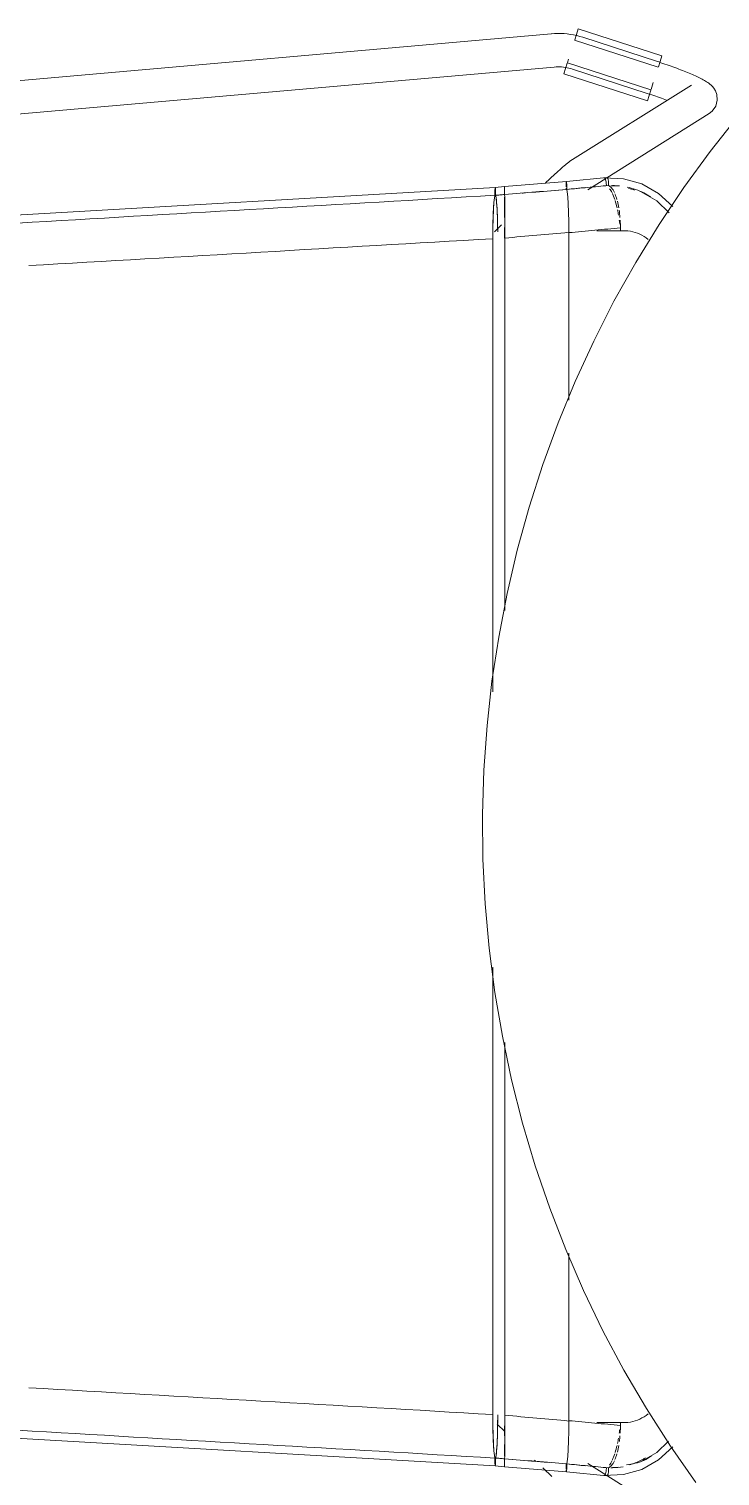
# Model space of a CAD drawing. Header units: millimetres. Extents: x 79795 to 317870, y -36033 to 97293.
# Drawn here: x 227090 to 227338, y 23575 to 24094 of the extents above; entities that cross this region are included whole.
import ezdxf

# ---------------------------------------------------------------- set-up
doc = ezdxf.new("R2010")
doc.units = ezdxf.units.MM
doc.header["$MEASUREMENT"] = 0
doc.layers.add('I-FURN', color=8, linetype='CONTINUOUS', lineweight=9)

msp = doc.modelspace()

# ---------------------------------------------------------------- linework, layer by layer
at = {"layer": 'I-FURN'}
for p, q in [((227277.84, 24092.46), (226834.52, 24053.52)), ((227277.89, 24092.47), (227277.84, 24092.47)), ((227279.03, 24092.54), (227277.89, 24092.47)), ((227280.17, 24092.57), (227279.03, 24092.54)), ((227281.31, 24092.56), (227280.17, 24092.57)), ((227282.45, 24092.5), (227281.31, 24092.56)), ((227283.59, 24092.39), (227282.45, 24092.5)), ((227284.72, 24092.24), (227283.59, 24092.39)), ((227285.85, 24092.04), (227284.72, 24092.24)), ((227286.96, 24091.8), (227285.85, 24092.04)), ((227286.26, 24090.25), (227286.89, 24092.23)), ((227286.89, 24092.23), (227287.52, 24094.18)), ((227288.07, 24091.51), (227286.96, 24091.8)), ((227287.52, 24094.18), (227317.53, 24084.49)), ((227289.16, 24091.18), (227288.07, 24091.51)), ((227315.97, 24082.47), (227289.16, 24091.18)), ((227286.22, 24090.13), (227316.22, 24080.45)), ((226854.39, 24043.22), (227278.89, 24080.51)), ((227278.89, 24080.51), (227279.55, 24080.56)), ((227279.55, 24080.56), (227280.21, 24080.57)), ((227280.21, 24080.57), (227280.87, 24080.57)), ((227280.87, 24080.57), (227281.54, 24080.53)), ((227281.54, 24080.53), (227282.2, 24080.47)), ((227282.2, 24080.47), (227282.85, 24080.38)), ((227282.85, 24080.38), (227283.5, 24080.27)), ((227282.94, 24079.98), (227283.57, 24081.95)), ((227283.5, 24080.27), (227284.15, 24080.13)), ((227313.62, 24072.38), (227283.61, 24082.07)), ((227283.64, 24082.16), (227284.02, 24083.33)), ((227284.15, 24080.13), (227284.79, 24079.96)), ((227316.43, 24082.32), (227315.97, 24082.47)), ((227316.9, 24082.54), (227316.26, 24080.56)), ((227317.17, 24082.07), (227316.43, 24082.32)), ((227317.53, 24084.49), (227316.9, 24082.54)), ((227317.91, 24081.83), (227317.17, 24082.07)), ((227318.64, 24081.58), (227317.91, 24081.83)), ((227319.37, 24081.33), (227318.64, 24081.58)), ((227320.09, 24081.07), (227319.37, 24081.33)), ((227320.81, 24080.82), (227320.09, 24081.07)), ((227321.51, 24080.57), (227320.81, 24080.82)), ((227322.21, 24080.31), (227321.51, 24080.57)), ((227322.9, 24080.06), (227322.21, 24080.31)), ((227282.31, 24078.02), (227282.94, 24079.98)), ((227282.31, 24078.02), (227312.31, 24068.33)), ((227284.79, 24079.96), (227285.43, 24079.77)), ((227285.43, 24079.77), (227285.45, 24079.76)), ((227285.45, 24079.76), (227312.27, 24071.05)), ((227313.65, 24072.47), (227314.45, 24074.95)), ((227323.58, 24079.8), (227322.9, 24080.06)), ((227324.24, 24079.55), (227323.58, 24079.8)), ((227324.9, 24079.29), (227324.24, 24079.55)), ((227325.54, 24079.04), (227324.9, 24079.29)), ((227326.16, 24078.79), (227325.54, 24079.04)), ((227326.77, 24078.54), (227326.16, 24078.79)), ((227327.37, 24078.3), (227326.77, 24078.54)), ((227327.95, 24078.05), (227327.37, 24078.3)), ((227328.51, 24077.81), (227327.95, 24078.05)), ((227329.05, 24077.57), (227328.51, 24077.81)), ((227329.58, 24077.33), (227329.05, 24077.57)), ((227330.09, 24077.09), (227329.58, 24077.33)), ((227330.58, 24076.86), (227330.09, 24077.09)), ((227331.06, 24076.63), (227330.58, 24076.86)), ((227331.51, 24076.4), (227331.06, 24076.63)), ((227331.95, 24076.17), (227331.51, 24076.4)), ((227332.38, 24075.94), (227331.95, 24076.17)), ((227332.79, 24075.71), (227332.38, 24075.94)), ((227333.19, 24075.48), (227332.79, 24075.71)), ((227333.58, 24075.24), (227333.19, 24075.48)), ((227333.97, 24074.98), (227333.58, 24075.24)), ((227334.36, 24074.7), (227333.97, 24074.98)), ((227328.13, 24073.98), (227284.54, 24046.67)), ((227312.6, 24070.95), (227312.27, 24071.05)), ((227312.94, 24070.29), (227312.31, 24068.33)), ((227313.29, 24070.72), (227312.6, 24070.95)), ((227313.58, 24072.26), (227312.94, 24070.29)), ((227313.98, 24070.49), (227313.29, 24070.72)), ((227314.66, 24070.26), (227313.98, 24070.49)), ((227315.34, 24070.02), (227314.66, 24070.26)), ((227316.01, 24069.79), (227315.34, 24070.02)), ((227316.68, 24069.55), (227316.01, 24069.79)), ((227334.76, 24074.39), (227334.36, 24074.7)), ((227335.19, 24074.02), (227334.76, 24074.39)), ((227335.65, 24073.56), (227335.19, 24074.02)), ((227336.17, 24072.93), (227335.65, 24073.56)), ((227336.74, 24072.01), (227336.17, 24072.93)), ((227337.26, 24070.63), (227336.74, 24072.01)), ((227337.43, 24068.66), (227337.26, 24070.63)), ((227317.34, 24069.32), (227316.68, 24069.55)), ((227317.98, 24069.08), (227317.34, 24069.32)), ((227318.62, 24068.85), (227317.98, 24069.08)), ((227319.24, 24068.61), (227318.62, 24068.85)), ((227335.62, 24064.7), (227334.5, 24063.81)), ((227335.62, 24064.7), (227336.84, 24066.43)), ((227336.84, 24066.43), (227337.43, 24068.66)), ((227297.73, 24040.77), (227334.5, 24063.81)), ((227344.83, 24062.77), (227334.89, 24050.24)), ((227334.89, 24050.24), (227325.45, 24037.32)), ((227281.09, 24043.85), (227280.76, 24043.55)), ((227281.42, 24044.14), (227281.09, 24043.85)), ((227281.72, 24044.41), (227281.42, 24044.14)), ((227282.02, 24044.67), (227281.72, 24044.41)), ((227282.3, 24044.91), (227282.02, 24044.67)), ((227282.56, 24045.14), (227282.3, 24044.91)), ((227282.82, 24045.35), (227282.56, 24045.14)), ((227283.06, 24045.56), (227282.82, 24045.35)), ((227283.29, 24045.75), (227283.06, 24045.56)), ((227283.51, 24045.93), (227283.29, 24045.75)), ((227283.73, 24046.1), (227283.51, 24045.93)), ((227283.96, 24046.27), (227283.73, 24046.1)), ((227284.22, 24046.46), (227283.96, 24046.27)), ((227284.54, 24046.67), (227284.22, 24046.46)), ((227283.28, 24039.42), (227261.08, 24037.59)), ((227276.24, 24039.39), (227275.77, 24038.95)), ((227276.7, 24039.82), (227276.24, 24039.39)), ((227277.15, 24040.25), (227276.7, 24039.82)), ((227277.6, 24040.66), (227277.15, 24040.25)), ((227278.03, 24041.06), (227277.6, 24040.66)), ((227278.46, 24041.45), (227278.03, 24041.06)), ((227278.87, 24041.84), (227278.46, 24041.45)), ((227279.27, 24042.2), (227278.87, 24041.84)), ((227279.66, 24042.56), (227279.27, 24042.2)), ((227280.04, 24042.9), (227279.66, 24042.56)), ((227280.4, 24043.23), (227280.04, 24042.9)), ((227280.76, 24043.55), (227280.4, 24043.23)), ((227283.2, 24038.88), (227283.19, 24038.5)), ((227283.19, 24038.49), (227283.2, 24038.87)), ((227283.23, 24039.17), (227283.2, 24038.88)), ((227283.2, 24038.87), (227283.23, 24039.17)), ((227283.25, 24039.36), (227283.23, 24039.17)), ((227283.23, 24039.17), (227283.25, 24039.35)), ((227283.28, 24039.42), (227283.25, 24039.36)), ((227283.25, 24039.35), (227283.28, 24039.42)), ((227297.77, 24040.84), (227283.28, 24039.42)), ((227283.3, 24039.35), (227283.28, 24039.42)), ((227283.28, 24039.42), (227283.3, 24039.35)), ((227283.33, 24039.16), (227283.3, 24039.35)), ((227283.35, 24038.87), (227283.33, 24039.16)), ((227283.33, 24039.16), (227283.35, 24038.86)), ((227283.36, 24038.48), (227283.35, 24038.87)), ((227283.35, 24038.86), (227283.36, 24038.48)), ((227290.91, 24036.5), (227297.36, 24040.54)), ((227296.87, 24040.72), (227303.78, 24040.43)), ((227303.78, 24040.43), (227310.3, 24038.56)), ((227257.72, 24037.32), (226925.81, 24018.03)), ((227257.41, 24033.59), (227257.21, 24031.85)), ((227257.62, 24034.48), (227257.41, 24033.59)), ((227257.62, 24036.39), (227257.61, 24035.94)), ((227257.61, 24035.94), (227257.61, 24035.45)), ((227257.61, 24035.45), (227257.61, 24034.95)), ((227257.61, 24034.95), (227257.62, 24034.48)), ((227257.64, 24036.77), (227257.62, 24036.39)), ((227257.66, 24037.07), (227257.64, 24036.77)), ((227257.69, 24037.25), (227257.66, 24037.07)), ((227257.72, 24037.32), (227257.69, 24037.25)), ((227257.72, 24037.32), (227261.08, 24037.59)), ((227257.74, 24037.25), (227257.72, 24037.32)), ((227257.77, 24037.06), (227257.74, 24037.25)), ((227257.79, 24036.77), (227257.77, 24037.06)), ((227257.81, 24036.38), (227257.79, 24036.77)), ((227257.82, 24035.93), (227257.81, 24036.38)), ((227257.83, 24035.44), (227257.82, 24035.93)), ((227257.82, 24034.95), (227257.83, 24035.44)), ((227257.82, 24034.48), (227257.82, 24034.95)), ((227258.03, 24033.58), (227257.82, 24034.48)), ((227258.22, 24031.82), (227258.03, 24033.58)), ((227261.04, 24032.1), (227261.05, 24033.85)), ((227261.05, 24033.85), (227261.04, 24032.1)), ((227261.07, 24037.52), (227261.08, 24037.59)), ((227261.08, 24037.59), (227261.07, 24037.53)), ((227261.07, 24036.66), (227261.07, 24037.04)), ((227261.07, 24037.04), (227261.07, 24036.66)), ((227261.07, 24036.2), (227261.07, 24036.66)), ((227261.07, 24036.66), (227261.07, 24036.21)), ((227261.07, 24036.21), (227261.07, 24035.72)), ((227261.07, 24035.71), (227261.07, 24036.2)), ((227261.07, 24035.72), (227261.07, 24035.22)), ((227261.07, 24035.22), (227261.07, 24035.71)), ((227261.07, 24034.75), (227261.07, 24035.22)), ((227261.07, 24035.22), (227261.07, 24034.75)), ((227261.08, 24037.59), (227261.08, 24037.52)), ((227261.08, 24037.53), (227261.08, 24037.59)), ((227261.08, 24037.34), (227261.08, 24037.04)), ((227261.08, 24037.05), (227261.08, 24037.34)), ((227261.08, 24036.67), (227261.08, 24037.05)), ((227261.08, 24037.04), (227261.08, 24036.66)), ((227261.08, 24036.21), (227261.08, 24036.67)), ((227261.08, 24036.66), (227261.08, 24036.21)), ((227261.08, 24036.21), (227261.08, 24035.72)), ((227261.08, 24035.72), (227261.08, 24036.21)), ((227261.08, 24035.72), (227261.08, 24035.22)), ((227261.08, 24035.23), (227261.08, 24035.72)), ((227261.08, 24034.76), (227261.08, 24035.23)), ((227261.08, 24035.22), (227261.08, 24034.75)), ((227261.1, 24033.87), (227261.08, 24034.76)), ((227261.08, 24034.75), (227261.1, 24033.87)), ((227261.1, 24033.87), (227261.11, 24032.12)), ((227261.11, 24032.12), (227261.1, 24033.87)), ((227283.18, 24038.04), (227283.17, 24037.55)), ((227283.17, 24037.55), (227283.18, 24038.04)), ((227283.17, 24037.06), (227283.18, 24036.58)), ((227283.18, 24036.58), (227283.17, 24037.05)), ((227283.19, 24038.5), (227283.18, 24038.04)), ((227283.18, 24038.04), (227283.19, 24038.49)), ((227283.37, 24038.03), (227283.36, 24038.48)), ((227283.36, 24038.48), (227283.37, 24038.03)), ((227283.38, 24037.54), (227283.37, 24038.03)), ((227283.37, 24038.03), (227283.38, 24037.53)), ((227283.37, 24036.57), (227283.38, 24037.04)), ((227283.38, 24037.04), (227283.37, 24036.57)), ((227283.56, 24035.68), (227283.37, 24036.57)), ((227283.37, 24036.57), (227283.56, 24035.68)), ((227283.38, 24037.04), (227283.38, 24037.54)), ((227283.38, 24037.53), (227283.38, 24037.04)), ((227283.74, 24033.94), (227283.56, 24035.68)), ((227283.56, 24035.68), (227283.74, 24033.96)), ((227283.74, 24033.95), (227283.89, 24031.51)), ((227283.89, 24031.47), (227283.74, 24033.94)), ((227309.9, 24035.85), (227315.73, 24032.49)), ((227310.3, 24038.56), (227316.31, 24035.17)), ((227316.31, 24035.17), (227321.46, 24030.43)), ((227325.45, 24037.32), (227316.54, 24024.03)), ((227257.05, 24029.34), (227256.93, 24026.21)), ((227257.21, 24031.85), (227257.05, 24029.34)), ((227258.38, 24029.33), (227258.22, 24031.82)), ((227258.5, 24026.21), (227258.38, 24029.33)), ((227261.02, 24026.48), (227261.03, 24029.6)), ((227261.03, 24029.6), (227261.02, 24026.48)), ((227261.03, 24029.6), (227261.04, 24032.1)), ((227261.04, 24032.1), (227261.03, 24029.6)), ((227261.11, 24032.12), (227261.12, 24029.62)), ((227261.12, 24029.62), (227261.11, 24032.12)), ((227261.13, 24026.49), (227261.12, 24029.62)), ((227261.12, 24029.61), (227261.13, 24026.49)), ((227284.01, 24028.37), (227283.89, 24031.47)), ((227283.89, 24031.47), (227284, 24028.43)), ((227284.08, 24024.93), (227284.01, 24028.37)), ((227284.01, 24028.37), (227284.08, 24024.93)), ((227315.73, 24032.49), (227320.2, 24028.22)), ((227256.93, 24026.21), (227256.85, 24022.65)), ((227259.99, 24023.83), (227257.47, 24021.4)), ((227258.58, 24022.66), (227258.5, 24026.21)), ((227261.14, 24022.92), (227261.13, 24026.49)), ((227261.13, 24026.48), (227261.14, 24022.92)), ((227284.08, 24024.84), (227284.11, 24021.19)), ((227284.11, 24021.07), (227284.08, 24024.83)), ((227316.54, 24024.03), (227308.16, 24010.4)), ((227256.85, 24022.65), (227256.82, 24018.87)), ((227256.82, 24018.87), (227256.82, 23856.27)), ((227256.82, 23856.27), (227256.82, 24018.87)), ((227258.6, 24021.41), (227258.58, 24022.66)), ((227261.01, 24019.14), (227261.01, 24022.92)), ((227261.01, 24022.92), (227261.01, 24019.14)), ((227261.14, 24022.92), (227261.14, 24019.13)), ((227261.14, 24019.13), (227261.14, 24022.92)), ((227261.14, 24019.13), (227261.14, 23885.49)), ((227261.14, 23885.49), (227261.14, 24019.13)), ((227284.11, 23960.96), (227284.11, 24021.07)), ((227284.11, 24021.07), (227284.11, 23960.96)), ((227303.9, 24021.78), (227294.15, 24021.78)), ((227302.66, 24022.77), (227302.66, 24021.72)), ((227308.16, 24010.4), (227300.34, 23996.44)), ((227300.34, 23996.44), (227293.09, 23982.19)), ((227293.09, 23982.19), (227286.4, 23967.65)), ((227286.4, 23967.65), (227280.31, 23952.86)), ((227280.31, 23952.86), (227274.81, 23937.83)), ((227274.81, 23937.83), (227269.92, 23922.6)), ((227269.92, 23922.6), (227265.64, 23907.18)), ((227265.64, 23907.18), (227261.98, 23891.61)), ((227261.98, 23891.61), (227258.95, 23875.9)), ((227258.95, 23875.9), (227256.54, 23860.08)), ((227256.54, 23860.08), (227254.77, 23844.18)), ((227254.77, 23844.18), (227253.64, 23828.22)), ((227253.64, 23828.22), (227253.15, 23812.23)), ((227253.15, 23812.23), (227253.3, 23796.23)), ((227253.3, 23796.23), (227254.08, 23780.25)), ((227254.08, 23780.25), (227255.51, 23764.32)), ((227255.51, 23764.32), (227257.57, 23748.45)), ((227256.82, 23757.54), (227256.82, 23596.96)), ((227256.82, 23596.96), (227256.82, 23757.54)), ((227257.57, 23748.45), (227260.26, 23732.68)), ((227260.26, 23732.68), (227263.59, 23717.03)), ((227261.14, 23730.44), (227261.14, 23596.7)), ((227261.14, 23596.7), (227261.14, 23730.44)), ((227263.59, 23717.03), (227267.53, 23701.53)), ((227267.53, 23701.53), (227272.1, 23686.19)), ((227272.1, 23686.19), (227277.27, 23671.05)), ((227277.27, 23671.05), (227283.04, 23656.13)), ((227283.04, 23656.13), (227289.41, 23641.45)), ((227284.11, 23594.75), (227284.11, 23654.87)), ((227284.11, 23654.87), (227284.11, 23594.75)), ((227289.41, 23641.45), (227296.35, 23627.04)), ((227296.35, 23627.04), (227303.87, 23612.92)), ((227303.87, 23612.92), (227311.95, 23599.11)), ((227257.72, 23578.51), (226925.81, 23597.8)), ((227311.95, 23599.11), (227320.57, 23585.63)), ((227256.82, 23596.96), (227256.85, 23593.18)), ((227256.85, 23593.18), (227256.93, 23589.61)), ((227258.46, 23593.47), (227261.13, 23590.9)), ((227258.5, 23589.62), (227258.58, 23593.17)), ((227258.58, 23593.17), (227258.61, 23596.85)), ((227261.02, 23589.35), (227261.01, 23592.91)), ((227261.01, 23592.91), (227261.02, 23589.35)), ((227261.14, 23592.91), (227261.13, 23589.35)), ((227261.13, 23589.34), (227261.14, 23592.91)), ((227261.14, 23596.7), (227261.14, 23592.91)), ((227261.14, 23592.91), (227261.14, 23596.7)), ((227284.08, 23590.99), (227284.11, 23594.75)), ((227284.11, 23594.63), (227284.08, 23590.99)), ((227294.15, 23594.05), (227303.9, 23594.05)), ((227302.66, 23594.1), (227302.66, 23593.06)), ((227256.93, 23589.61), (227257.05, 23586.48)), ((227258.38, 23586.5), (227258.5, 23589.62)), ((227261.13, 23589.34), (227261.12, 23586.21)), ((227261.12, 23586.21), (227261.13, 23589.34)), ((227283.89, 23584.36), (227284.01, 23587.46)), ((227284, 23587.39), (227283.89, 23584.36)), ((227284.01, 23587.46), (227284.08, 23590.9)), ((227284.08, 23590.9), (227284.01, 23587.46)), ((227315.73, 23583.34), (227319.94, 23587.35)), ((227257.05, 23586.48), (227257.21, 23583.98)), ((227257.21, 23583.98), (227257.41, 23582.23)), ((227257.41, 23582.23), (227257.62, 23581.34)), ((227257.82, 23581.35), (227258.03, 23582.25)), ((227258.03, 23582.25), (227258.22, 23584)), ((227258.22, 23584), (227258.38, 23586.5)), ((227261.04, 23583.73), (227261.03, 23586.23)), ((227261.03, 23586.22), (227261.04, 23583.72)), ((227261.05, 23581.98), (227261.04, 23583.73)), ((227261.04, 23583.72), (227261.05, 23581.97)), ((227261.1, 23581.96), (227261.08, 23581.07)), ((227261.08, 23581.07), (227261.1, 23581.96)), ((227261.1, 23581.96), (227261.11, 23583.71)), ((227261.11, 23583.7), (227261.1, 23581.96)), ((227261.12, 23586.21), (227261.11, 23583.71)), ((227261.11, 23583.71), (227261.12, 23586.21)), ((227283.56, 23580.15), (227283.74, 23581.88)), ((227283.74, 23581.86), (227283.56, 23580.15)), ((227283.74, 23581.88), (227283.89, 23584.36)), ((227283.89, 23584.32), (227283.74, 23581.88)), ((227309.9, 23579.97), (227315.73, 23583.34)), ((227316.31, 23580.66), (227321.46, 23585.4)), ((227320.57, 23585.63), (227329.73, 23572.51)), ((227257.62, 23581.34), (227257.61, 23580.87)), ((227257.61, 23580.87), (227257.61, 23580.38)), ((227257.61, 23580.38), (227257.61, 23579.89)), ((227257.61, 23579.89), (227257.62, 23579.44)), ((227257.62, 23579.44), (227257.64, 23579.05)), ((227257.64, 23579.05), (227257.66, 23578.76)), ((227257.66, 23578.76), (227257.69, 23578.57)), ((227257.69, 23578.57), (227257.72, 23578.51)), ((227257.72, 23578.51), (227257.74, 23578.58)), ((227257.72, 23578.5), (227261.08, 23578.24)), ((227257.74, 23578.58), (227257.77, 23578.77)), ((227257.77, 23578.77), (227257.79, 23579.06)), ((227257.79, 23579.06), (227257.81, 23579.44)), ((227257.81, 23579.44), (227257.82, 23579.9)), ((227257.82, 23580.88), (227257.82, 23581.35)), ((227257.83, 23580.39), (227257.82, 23580.88)), ((227257.82, 23579.9), (227257.83, 23580.39)), ((227261.07, 23580.61), (227261.07, 23581.08)), ((227261.07, 23581.08), (227261.07, 23580.61)), ((227261.07, 23580.11), (227261.07, 23580.61)), ((227261.07, 23580.61), (227261.07, 23580.11)), ((227261.07, 23579.62), (227261.07, 23580.11)), ((227261.07, 23580.11), (227261.07, 23579.62)), ((227261.07, 23579.17), (227261.07, 23579.62)), ((227261.07, 23579.62), (227261.07, 23579.17)), ((227261.07, 23578.79), (227261.07, 23579.17)), ((227261.07, 23579.17), (227261.07, 23578.78)), ((227261.07, 23578.49), (227261.07, 23578.79)), ((227261.07, 23578.78), (227261.07, 23578.49)), ((227261.07, 23578.3), (227261.07, 23578.49)), ((227261.07, 23578.49), (227261.07, 23578.3)), ((227261.08, 23578.24), (227261.07, 23578.3)), ((227261.07, 23578.3), (227261.08, 23578.23)), ((227261.08, 23581.07), (227261.08, 23580.6)), ((227261.08, 23580.6), (227261.08, 23581.07)), ((227261.08, 23580.6), (227261.08, 23580.11)), ((227261.08, 23580.1), (227261.08, 23580.6)), ((227261.08, 23580.11), (227261.08, 23579.62)), ((227261.08, 23579.61), (227261.08, 23580.1)), ((227261.08, 23579.62), (227261.08, 23579.17)), ((227261.08, 23579.16), (227261.08, 23579.61)), ((227261.08, 23579.17), (227261.08, 23578.78)), ((227261.08, 23578.78), (227261.08, 23579.16)), ((227261.08, 23578.78), (227261.08, 23578.49)), ((227261.08, 23578.49), (227261.08, 23578.78)), ((227261.08, 23578.49), (227261.08, 23578.3)), ((227261.08, 23578.3), (227261.08, 23578.49)), ((227261.08, 23578.3), (227261.08, 23578.24)), ((227261.08, 23578.23), (227261.08, 23578.3)), ((227283.28, 23576.41), (227261.08, 23578.23)), ((227272.32, 23580.14), (227271.81, 23580.62)), ((227275.29, 23577.32), (227274.8, 23577.78)), ((227275.77, 23576.88), (227275.29, 23577.32)), ((227276.24, 23576.44), (227275.77, 23576.88)), ((227276.7, 23576), (227276.24, 23576.44)), ((227283.18, 23579.24), (227283.17, 23578.77)), ((227283.17, 23578.77), (227283.18, 23579.24)), ((227283.17, 23578.77), (227283.17, 23578.27)), ((227283.17, 23578.28), (227283.17, 23578.77)), ((227283.18, 23577.79), (227283.17, 23578.28)), ((227283.17, 23578.27), (227283.18, 23577.78)), ((227283.19, 23577.33), (227283.18, 23577.79)), ((227283.18, 23577.78), (227283.19, 23577.33)), ((227283.2, 23576.95), (227283.23, 23576.66)), ((227283.23, 23576.66), (227283.2, 23576.95)), ((227283.23, 23576.66), (227283.25, 23576.47)), ((227283.25, 23576.47), (227283.23, 23576.66)), ((227283.25, 23576.47), (227283.28, 23576.4)), ((227283.28, 23576.41), (227283.25, 23576.47)), ((227283.3, 23576.48), (227283.28, 23576.41)), ((227283.28, 23576.4), (227283.3, 23576.47)), ((227297.77, 23574.98), (227283.28, 23576.4)), ((227283.3, 23576.47), (227283.33, 23576.66)), ((227283.33, 23576.66), (227283.35, 23576.96)), ((227283.35, 23576.96), (227283.33, 23576.67)), ((227283.36, 23577.35), (227283.35, 23576.96)), ((227283.35, 23576.96), (227283.36, 23577.34)), ((227283.36, 23577.34), (227283.37, 23577.8)), ((227283.37, 23577.8), (227283.36, 23577.35)), ((227283.37, 23579.26), (227283.56, 23580.15)), ((227283.56, 23580.14), (227283.37, 23579.26)), ((227283.38, 23578.78), (227283.37, 23579.26)), ((227283.37, 23579.26), (227283.38, 23578.79)), ((227283.37, 23577.8), (227283.38, 23578.29)), ((227283.38, 23578.29), (227283.37, 23577.8)), ((227283.38, 23578.79), (227283.38, 23578.29)), ((227283.38, 23578.29), (227283.38, 23578.78)), ((227297.36, 23575.29), (227290.91, 23579.33)), ((227303.78, 23575.39), (227310.3, 23577.27)), ((227310.3, 23577.27), (227316.31, 23580.66)), ((227277.15, 23575.58), (227276.7, 23576)), ((227277.6, 23575.17), (227277.15, 23575.58)), ((227278.03, 23574.76), (227277.6, 23575.17)), ((227296.87, 23575.11), (227303.78, 23575.39)), ((227334.5, 23552.02), (227297.73, 23575.05))]:
    msp.add_line(p, q, dxfattribs=at)
for points, knots in [([(227297.59, 24037.9), (227297.6, 24038.13), (227297.6, 24038.61), (227297.51, 24039.37), (227297.36, 24040.03), (227297.18, 24040.47), (227297.07, 24040.62), (227297.02, 24040.66)], [-1, -1, -1, -1, -0.90625, -0.8125, -0.71875, -0.625, -0.5625, -0.5625, -0.5625, -0.5625]), ([(227297.92, 24040.79), (227297.94, 24040.78), (227297.99, 24040.73), (227298.06, 24040.63), (227298.16, 24040.43), (227298.26, 24040.11), (227298.34, 24039.72), (227298.37, 24039.36), (227298.39, 24038.99), (227298.38, 24038.54), (227298.35, 24038.18), (227298.32, 24038.01)], [0.5555556, 0.5555556, 0.5555556, 0.5555556, 0.5833333, 0.6180556, 0.6527778, 0.7222222, 0.7916667, 0.8263889, 0.8611111, 0.9305556, 1, 1, 1, 1]), ([(227256.82, 24018.87), (227256.82, 24020.14), (227256.84, 24022.69), (227256.92, 24026.29), (227257.04, 24029.46), (227257.26, 24032.82), (227257.47, 24034.21), (227257.62, 24034.48)], [-1, -1, -1, -1, -0.833333, -0.666667, -0.5, -0.333333, 0, 0, 0, 0]), ([(227257.62, 24034.48), (227257.61, 24034.71), (227257.6, 24035.2), (227257.61, 24035.83), (227257.62, 24036.29), (227257.63, 24036.71), (227257.66, 24037.16), (227257.7, 24037.32), (227257.72, 24037.32)], [-1, -1, -1, -1, -0.90625, -0.8125, -0.765625, -0.71875, -0.625, -0.501507, -0.501507, -0.501507, -0.501507]), ([(227257.72, 24037.32), (227257.74, 24037.32), (227257.76, 24037.18), (227257.79, 24036.79), (227257.81, 24036.4), (227257.82, 24035.94), (227257.83, 24035.45), (227257.83, 24034.94), (227257.82, 24034.63), (227257.82, 24034.48)], [-0.5, -0.5, -0.5, -0.5, -0.375, -0.3125, -0.25, -0.1875, -0.125, -0.0625, 0, 0, 0, 0]), ([(227257.82, 24034.48), (227257.96, 24034.19), (227258.17, 24032.79), (227258.39, 24029.44), (227258.51, 24026.29), (227258.57, 24023.49), (227258.59, 24021.83), (227258.6, 24021.41)], [-1, -1, -1, -1, -0.6666667, -0.5, -0.3333333, -0.1666667, -0.1108171, -0.1108171, -0.1108171, -0.1108171]), ([(227305.01, 24037.4), (227307.09, 24036.96), (227310.05, 24035.99), (227312.71, 24034.43), (227313.51, 24033.9)], [-0.8210019, -0.8210019, -0.8210019, -0.8210019, -0.6666667, -0.5975811, -0.5975811, -0.5975811, -0.5975811]), ([(227302.66, 24021.72), (227305.04, 24021.94), (227308.65, 24021.31), (227311.64, 24019.38), (227312.55, 24018.61)], [0, 0, 0, 0, 0.3333333, 0.5, 0.5, 0.5, 0.5]), ([(227312.55, 23597.21), (227311.64, 23596.45), (227308.65, 23594.52), (227305.04, 23593.89), (227302.66, 23594.1)], [0.5, 0.5, 0.5, 0.5, 0.6666667, 1, 1, 1, 1]), ([(227257.62, 23581.34), (227257.47, 23581.62), (227257.26, 23583.01), (227257.04, 23586.37), (227256.92, 23589.53), (227256.84, 23593.14), (227256.82, 23595.69), (227256.82, 23596.96)], [-1, -1, -1, -1, -0.666667, -0.5, -0.333333, -0.166667, 0, 0, 0, 0]), ([(227258.61, 23596.85), (227258.61, 23594.34), (227258.55, 23590.57), (227258.39, 23586.38), (227258.17, 23583.03), (227257.96, 23581.64), (227257.82, 23581.35)], [-0.996036, -0.996036, -0.996036, -0.996036, -0.6666667, -0.5, -0.3333333, 0, 0, 0, 0]), ([(227313.78, 23582.03), (227312.89, 23581.46), (227310.07, 23579.79), (227306.97, 23579.18), (227304.83, 23578.9)], [0.591443, 0.591443, 0.591443, 0.591443, 0.6666667, 0.8236682, 0.8236682, 0.8236682, 0.8236682]), ([(227257.72, 23578.5), (227257.7, 23578.51), (227257.67, 23578.64), (227257.64, 23579.04), (227257.62, 23579.42), (227257.61, 23579.88), (227257.6, 23580.37), (227257.61, 23580.88), (227257.61, 23581.19), (227257.62, 23581.34)], [-0.498493, -0.498493, -0.498493, -0.498493, -0.375, -0.3125, -0.25, -0.1875, -0.125, -0.0625, 0, 0, 0, 0]), ([(227261.07, 23581.08), (227264.76, 23580.77), (227270.1, 23580.33), (227275.43, 23579.89), (227277.07, 23579.75)], [0, 0, 0, 0, 0.5, 0.7233886, 0.7233886, 0.7233886, 0.7233886]), ([(227298.32, 23577.82), (227298.34, 23577.68), (227298.38, 23577.39), (227298.39, 23576.97), (227298.38, 23576.6), (227298.36, 23576.3), (227298.32, 23576.03), (227298.27, 23575.78), (227298.21, 23575.56), (227298.15, 23575.36), (227298.05, 23575.17), (227297.96, 23575.07), (227297.92, 23575.03)], [0, 0, 0, 0, 0.0555556, 0.1111111, 0.1666667, 0.1944444, 0.2222222, 0.2777778, 0.3055556, 0.3333333, 0.3888889, 0.4444444, 0.4444444, 0.4444444, 0.4444444]), ([(227305.93, 23578.9), (227307.27, 23579.29), (227309.23, 23580.02), (227311.06, 23581.03), (227311.64, 23581.38)], [0.2297626, 0.2297626, 0.2297626, 0.2297626, 0.3333333, 0.3824546, 0.3824546, 0.3824546, 0.3824546])]:
    msp.add_open_spline(points, degree=3, knots=knots, dxfattribs=at)
for points in [[(226925.62, 24015.16), (226980.85, 24018.38), (227091.45, 24024.82), (227202.21, 24031.26), (227257.62, 24034.48)], [(227261.08, 24034.75), (227260.5, 24034.71), (227259.35, 24034.62), (227258.19, 24034.53), (227257.62, 24034.48)], [(227261.07, 24034.75), (227260.53, 24034.7), (227259.44, 24034.61), (227258.36, 24034.52), (227257.82, 24034.48)], [(227261.08, 24034.76), (227264.8, 24035.06), (227272.24, 24035.66), (227279.66, 24036.27), (227283.37, 24036.57)], [(227267.39, 24035.27), (227267.8, 24035.31), (227268.21, 24035.34), (227268.62, 24035.37)], [(227272.23, 24035.67), (227275.89, 24035.98), (227279.54, 24036.28), (227283.18, 24036.58)], [(227290.27, 24037.29), (227287.92, 24037.05), (227285.56, 24036.82), (227283.18, 24036.58)], [(227298.32, 24038.01), (227295.88, 24037.77), (227290.93, 24037.29), (227285.89, 24036.81), (227283.37, 24036.57)], [(227298.32, 24038.01), (227298.72, 24037.86), (227299.47, 24037.3), (227300.17, 24036.15), (227300.49, 24035.46)], [(227299.63, 24035.42), (227299.32, 24036.06), (227299, 24036.46), (227298.68, 24036.79)], [(227301.1, 24037.86), (227300.46, 24037.92), (227299.8, 24037.93), (227299.15, 24037.92)], [(227300.6, 24033), (227300.33, 24033.81), (227300.05, 24034.62), (227299.75, 24035.18)], [(227299.86, 24037.97), (227300.68, 24037.96), (227301.51, 24037.92), (227302.33, 24037.84)], [(227300.69, 24035.01), (227300.94, 24034.42), (227301.17, 24033.76), (227301.38, 24033.03)], [(227307.72, 24036.34), (227307.01, 24036.6), (227306.29, 24036.79), (227305.55, 24036.91)], [(227301.44, 24029.96), (227301.23, 24030.88), (227301, 24031.82), (227300.75, 24032.67)], [(227301.56, 24032.36), (227301.75, 24031.62), (227301.91, 24030.81), (227302.06, 24029.98)], [(227301.98, 24027.3), (227301.86, 24027.98), (227301.73, 24028.64), (227301.59, 24029.3)], [(227302.19, 24029.13), (227302.31, 24028.28), (227302.43, 24027.4), (227302.49, 24026.49)], [(227302.42, 24024.18), (227302.37, 24024.66), (227302.31, 24025.13), (227302.24, 24025.6)], [(227302.56, 24025.56), (227302.62, 24024.65), (227302.65, 24023.72), (227302.66, 24022.77)], [(227090.33, 24009.28), (227145.79, 24012.47), (227201.3, 24015.67), (227256.82, 24018.87)], [(227261.14, 24019.13), (227264.97, 24019.47), (227268.8, 24019.82), (227272.63, 24020.16)], [(227272.63, 24020.16), (227276.46, 24020.5), (227280.28, 24020.85), (227284.11, 24021.19)], [(227302.66, 24022.77), (227299.63, 24022.51), (227293.49, 24021.97), (227287.24, 24021.38), (227284.11, 24021.07)], [(227302.66, 24021.72), (227303.53, 24021.8), (227304.42, 24021.8), (227305.28, 24021.72)], [(227256.82, 23596.96), (227201.3, 23600.16), (227145.77, 23603.35), (227090.33, 23606.55)], [(226925.62, 23600.66), (226980.85, 23597.44), (227091.45, 23591), (227202.21, 23584.56), (227257.62, 23581.34)], [(227272.63, 23595.67), (227268.8, 23596.01), (227264.97, 23596.35), (227261.14, 23596.7)], [(227284.11, 23594.63), (227280.28, 23594.98), (227276.46, 23595.32), (227272.63, 23595.67)], [(227302.66, 23593.06), (227299.63, 23593.32), (227293.49, 23593.86), (227287.24, 23594.45), (227284.11, 23594.75)], [(227302.66, 23593.06), (227302.65, 23592.11), (227302.62, 23591.18), (227302.56, 23590.28)], [(227304.18, 23594.05), (227303.67, 23594.04), (227303.16, 23594.06), (227302.66, 23594.1)], [(227301.59, 23586.53), (227301.73, 23587.18), (227301.87, 23587.84), (227301.99, 23588.53)], [(227302.24, 23590.22), (227302.31, 23590.69), (227302.36, 23591.16), (227302.41, 23591.64)], [(227302.49, 23589.34), (227302.43, 23588.65), (227302.36, 23587.98), (227302.27, 23587.32)], [(227299.75, 23580.65), (227300.05, 23581.28), (227300.32, 23582.03), (227300.59, 23582.85)], [(227301.38, 23582.8), (227301.17, 23582.07), (227300.94, 23581.43), (227300.69, 23580.84)], [(227300.74, 23583.27), (227300.99, 23584.08), (227301.22, 23584.95), (227301.44, 23585.87)], [(227302.06, 23585.85), (227301.91, 23585.01), (227301.75, 23584.2), (227301.56, 23583.47)], [(227261.08, 23581.07), (227260.5, 23581.12), (227259.35, 23581.21), (227258.19, 23581.3), (227257.62, 23581.34)], [(227257.82, 23581.35), (227257.83, 23580.76), (227257.83, 23579.25), (227257.75, 23578.51), (227257.72, 23578.5)], [(227261.07, 23581.08), (227260.53, 23581.12), (227259.44, 23581.21), (227258.36, 23581.3), (227257.82, 23581.35)], [(227261.08, 23581.07), (227264.8, 23580.77), (227272.24, 23580.17), (227279.66, 23579.56), (227283.37, 23579.26)], [(227298.32, 23577.82), (227295.88, 23578.06), (227290.93, 23578.54), (227285.89, 23579.02), (227283.37, 23579.26)], [(227290.27, 23578.54), (227287.98, 23578.77), (227285.68, 23579), (227283.37, 23579.22)], [(227297.02, 23575.17), (227297.07, 23575.21), (227297.16, 23575.33), (227297.29, 23575.63), (227297.41, 23576.01), (227297.5, 23576.47), (227297.57, 23576.96), (227297.6, 23577.46), (227297.6, 23577.77), (227297.59, 23577.92)], [(227300.49, 23580.37), (227300.17, 23579.68), (227299.47, 23578.53), (227298.72, 23577.97), (227298.32, 23577.82)], [(227298.68, 23578.83), (227299, 23579.24), (227299.33, 23579.76), (227299.64, 23580.4)], [(227299.15, 23577.86), (227300.05, 23577.88), (227300.95, 23577.94), (227301.84, 23578.04)], [(227303.6, 23578.16), (227302.37, 23577.97), (227301.11, 23577.94), (227299.85, 23577.93)]]:
    msp.add_open_spline(points, degree=3, dxfattribs=at)

doc.saveas('drawing.dxf')
